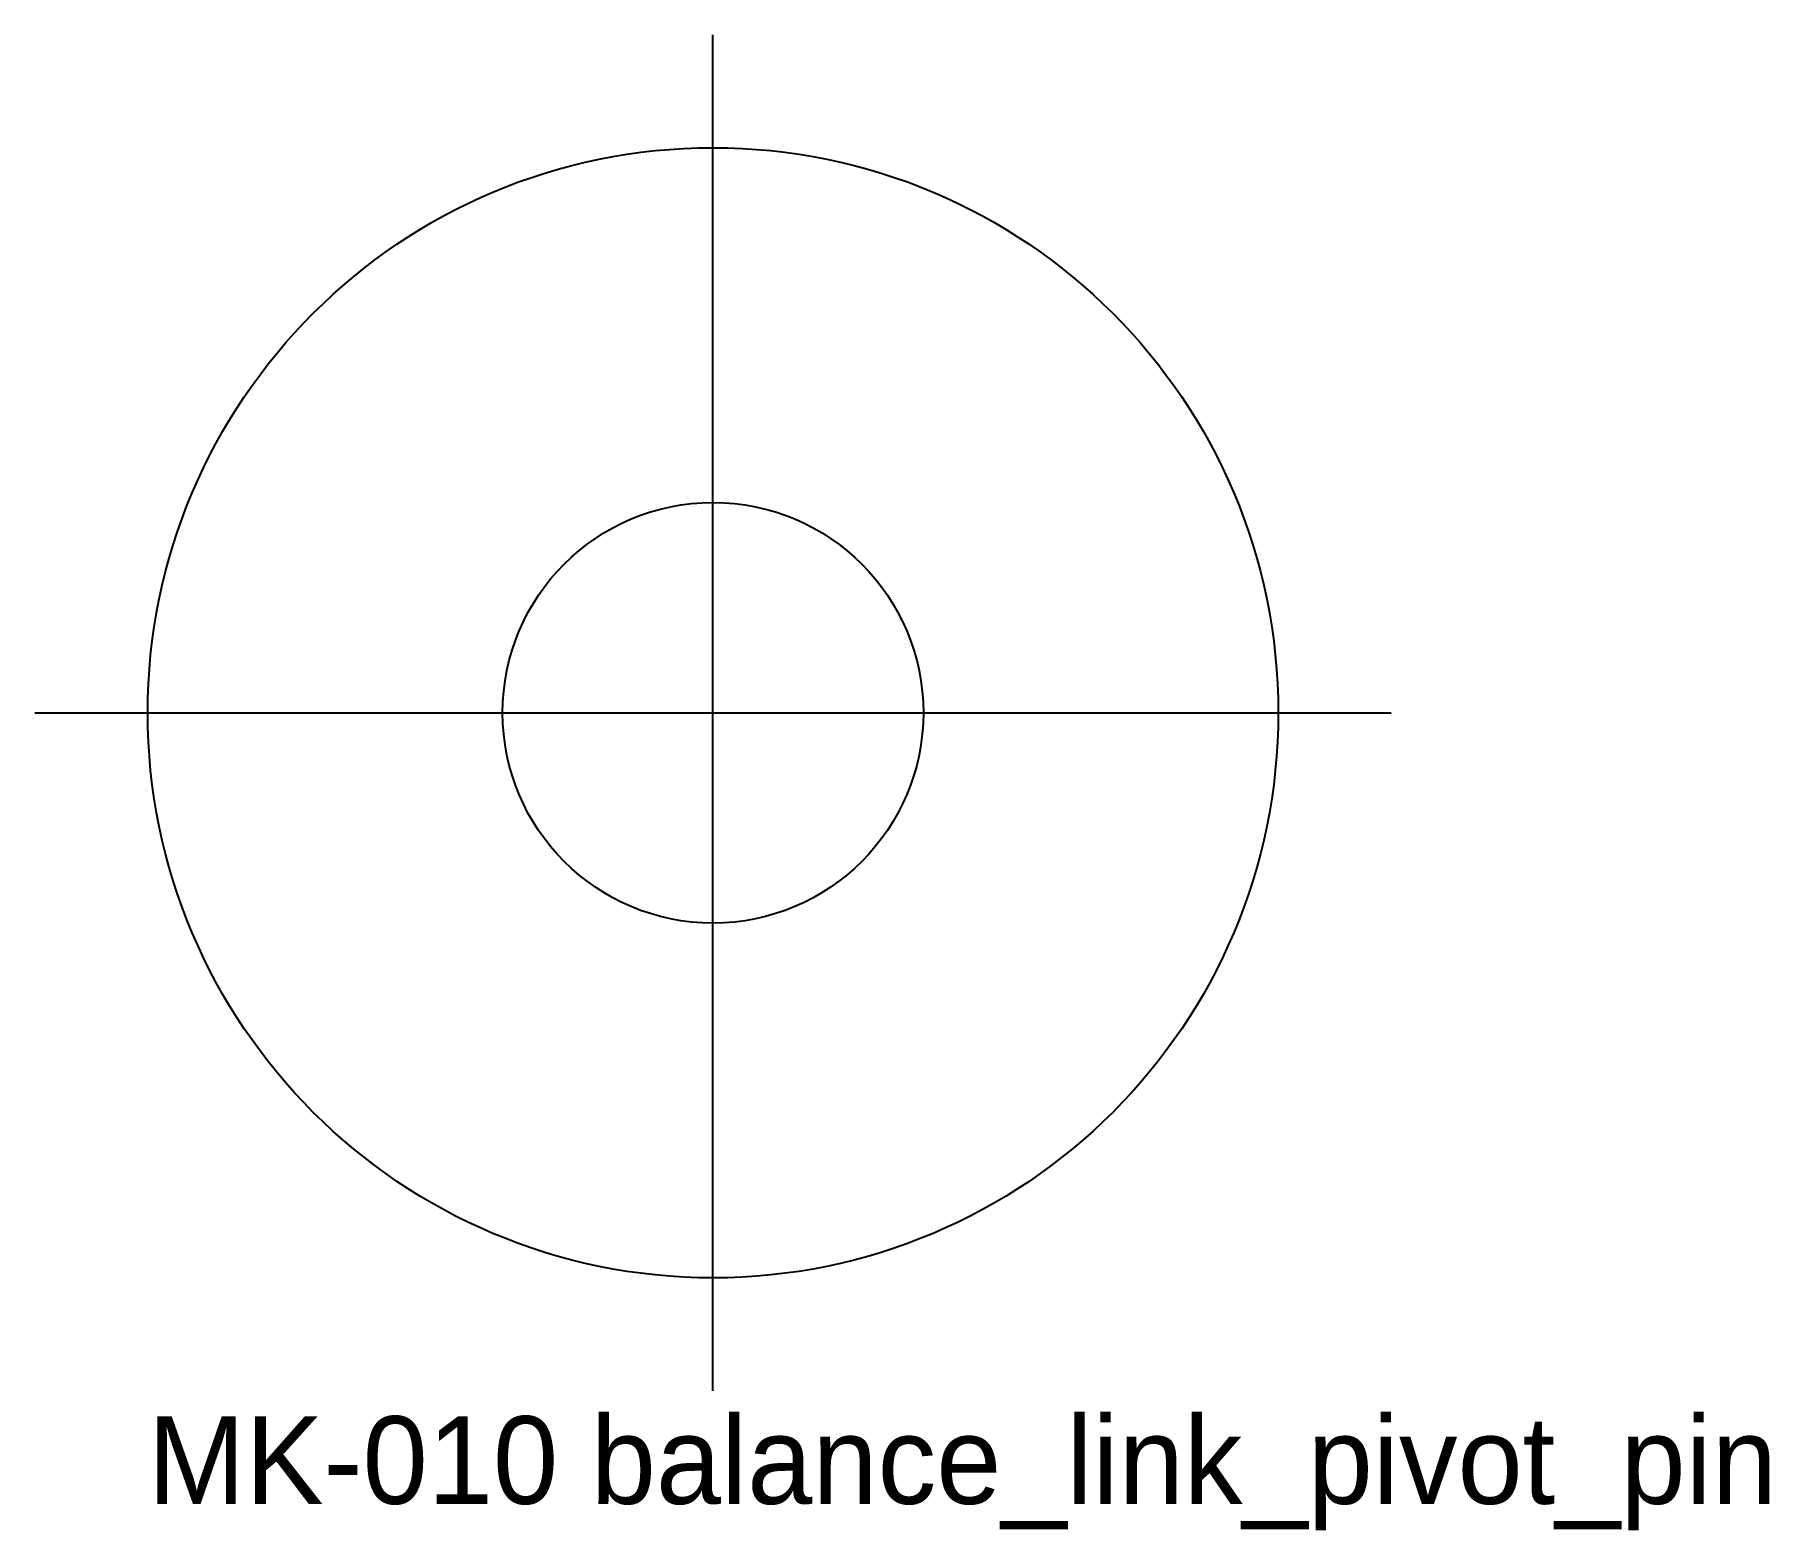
# Model space of a CAD drawing. Header units: millimetres. Extents: x -38.7 to 60.2, y -46.6 to 38.7.
import ezdxf

# ---------------------------------------------------------------- set-up
doc = ezdxf.new("R2010")
doc.units = ezdxf.units.MM
for name, color, linetype in [('CENTER', 3, 'Continuous'), ('HOLES', 1, 'Continuous'), ('OUTLINE', 7, 'Continuous'), ('TEXT', 2, 'Continuous')]:
    doc.layers.add(name, color=color, linetype=linetype)

msp = doc.modelspace()

# ---------------------------------------------------------------- linework, layer by layer
at = {"layer": 'CENTER'}
for p, q in [((0, -38.688), (0, 38.688)), ((-38.688, 0), (38.688, 0))]:
    msp.add_line(p, q, dxfattribs=at)
at = {"layer": 'HOLES'}
msp.add_circle((0, 0), 12, dxfattribs=at)
at = {"layer": 'OUTLINE'}
msp.add_circle((0, 0), 32.24, dxfattribs=at)

# ---------------------------------------------------------------- texts
at = {"layer": 'TEXT'}
msp.add_text('MK-010 balance_link_pivot_pin', height=5, dxfattribs=at).set_placement((-32.24, -45.136))

doc.saveas('drawing.dxf')
